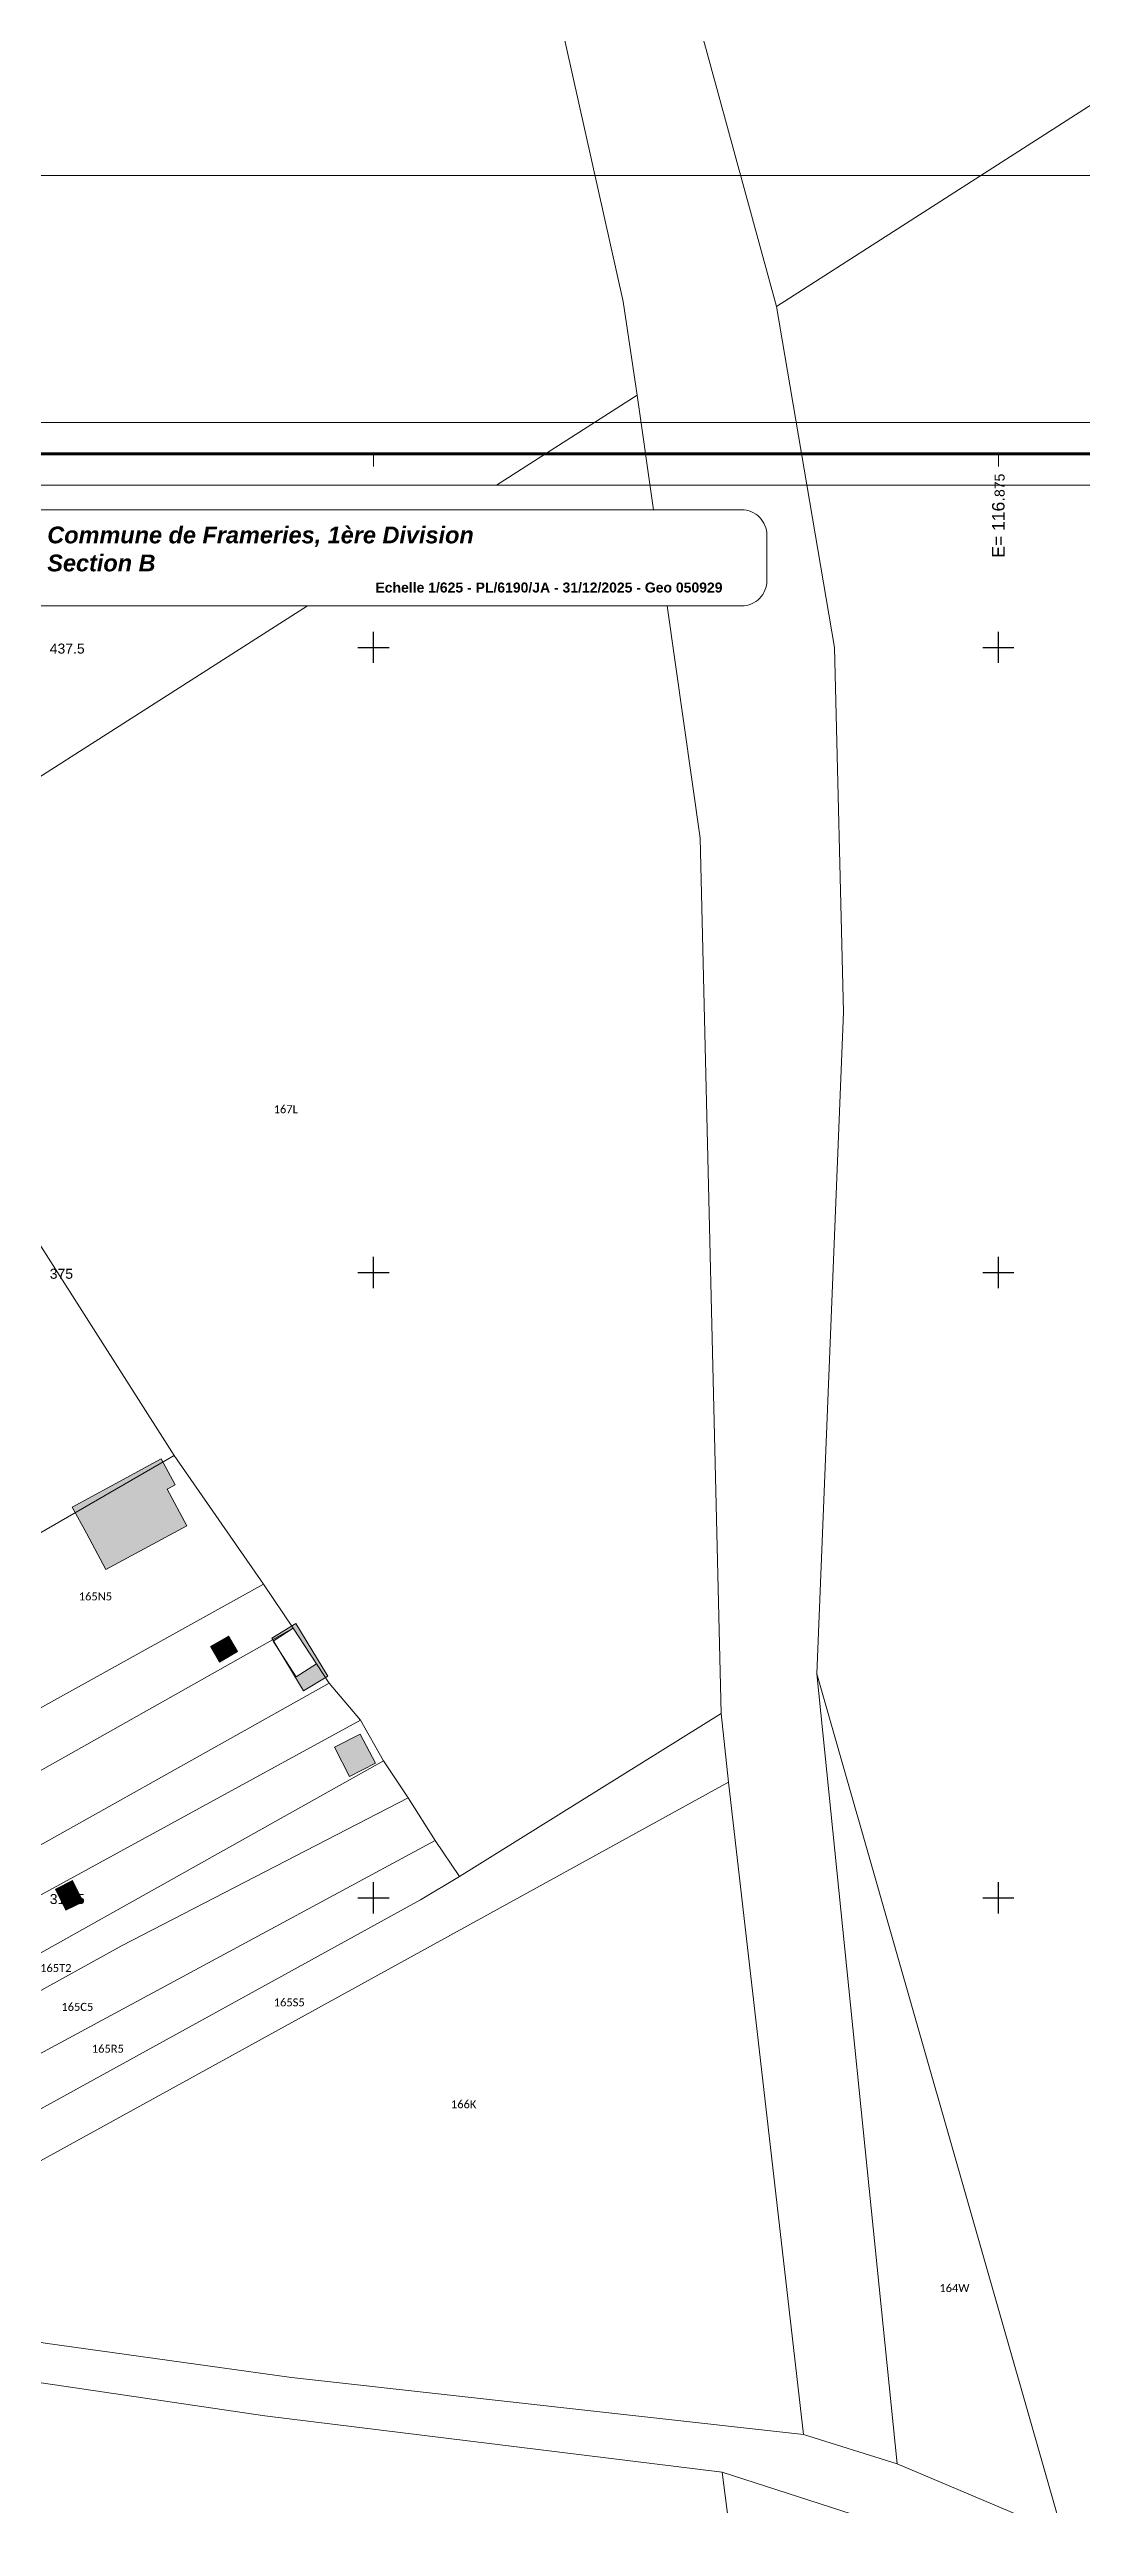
# Model space of a CAD drawing. Header units: metres. Extents: x 113120 to 240396, y 120329 to 242116.
# Drawn here: x 116780.1 to 116883.4, y 121251.8 to 121497.3 of the extents above; entities that cross this region are included whole.
import ezdxf

# ---------------------------------------------------------------- set-up
doc = ezdxf.new("R2010")
doc.units = ezdxf.units.M
doc.header["$LTSCALE"] = 3
doc.layers.get('0').update_dxf_attribs({"lineweight": 0})
for name, color, linetype, lineweight in [('Bpn_CaPa', 78, 'Continuous', 0), ('Bpn_ReBu', 4, 'Continuous', 0), ('Bpt_CaNu', 7, 'Continuous', 0), ('Carroyage(1)', 7, 'Continuous', 0), ('Hachure bâtiment', 11, 'Continuous', 0), ('Légende', 255, 'Continuous', 0)]:
    doc.layers.add(name, color=color, linetype=linetype, lineweight=lineweight)
doc.layers.add('Carroyage(1)_Croix', color=7, linetype='Continuous')
doc.layers.add('Carroyage(1)_Textes', color=7, linetype='Continuous')
doc.styles.add('Legend', font='')
doc.styles.get("Standard").update_dxf_attribs({"font": 'arial.ttf'})
doc.styles.add('TIMES', font='times.ttf', dxfattribs={"height": 0.4})
doc.styles.get('Legend').set_extended_font_data('Calibri')

# ---------------------------------------------------------------- blocks, each defined once
blk = doc.blocks.new('Titre plan')
at = {"layer": 'Légende', "color": 250}
blk.add_lwpolyline([(310.648, 90.174), (306.218, 90.174), (306.218, 90.174), (306.218, 90.174), (306.218, 90.174), (306.218, 90.174, -0.414214), (305.797, 90.595), (305.797, 91.355), (305.797, 91.355, -0.414214), (306.218, 91.775), (317.91, 91.775, -0.414214), (318.33, 91.355), (318.33, 90.595, -0.414214), (317.91, 90.174), (310.648, 90.174)], format="xyb", dxfattribs=at)
at = {"layer": 'Légende', "color": 7, "ltscale": 0.1, "insert": (306.336, 91.496), "char_height": 0.28, "width": 23.22095, "attachment_point": 1, "style": 'TIMES'}
blk.add_mtext('{\\fArial|b1|i1|c0|p34;Commune de Frameries, 1ère Division\\PSection B}', dxfattribs=at)

msp = doc.modelspace()

# ---------------------------------------------------------------- hatches: boundary and pattern name
at = {"layer": 'Hachure bâtiment'}
h = msp.add_hatch(color=256, dxfattribs=at)
h.dxf.hatch_style = 1
h.paths.add_polyline_path([(116791.88, 121353.34), (116793.84, 121349.7), (116785.75, 121345.32), (116783.79, 121348.95), (116782.38, 121351.56), (116786.31, 121353.69), (116790.47, 121355.95), (116791.26, 121356.37), (116792.67, 121353.77)])
h = msp.add_hatch(color=256, dxfattribs=at)
h.dxf.hatch_style = 1
h.paths.add_polyline_path([(116806.8, 121335.9), (116804.78, 121334.6), (116802.47, 121338.17), (116804.47, 121339.47)], flags=16)
h.paths.add_polyline_path([(116805.52, 121333.19), (116802.33, 121338.46), (116804.74, 121339.92), (116807.93, 121334.65)])
h = msp.add_hatch(color=256, dxfattribs=at)
h.dxf.hatch_style = 1
h.paths.add_polyline_path([(116798.9, 121337.12), (116797.1, 121336.07), (116796.22, 121337.62), (116798.02, 121338.65)])
h = msp.add_hatch(color=256, dxfattribs=at)
h.dxf.hatch_style = 1
h.paths.add_polyline_path([(116812.7, 121325.95), (116810.12, 121324.62), (116808.6, 121327.55), (116811.17, 121328.87)])
h = msp.add_hatch(color=256, dxfattribs=at)
h.dxf.hatch_style = 1
h.paths.add_polyline_path([(116783.47, 121312.1), (116781.73, 121311.25), (116780.7, 121313.37), (116782.4, 121314.22)])

# ---------------------------------------------------------------- linework, layer by layer
at = {"flags": 128}
for points in [[(116736.27, 120667.93), (117313.77, 120667.93), (117313.77, 121484.68), (116736.27, 121484.68)], [(116775.21, 120723.71), (117287.71, 120723.71), (117287.71, 121453.71), (116775.21, 121453.71)]]:
    msp.add_lwpolyline(points, close=True, dxfattribs=at)
at = {"layer": 'Bpn_CaPa'}
for points in [[(116852.8, 121471.58), (116829.63, 121556.21), (116848.89, 121567.46), (116897.39, 121500.12), (116852.8, 121471.58)], [(116745.39, 121364.96), (116775.49, 121383.49), (116792.57, 121356.72), (116763.53, 121339.94), (116761.32, 121342.99), (116759.08, 121346.08), (116756.8, 121349.23), (116754.47, 121352.44), (116752.12, 121355.68), (116749.85, 121358.81), (116747.56, 121361.97), (116745.39, 121364.96)], [(116772.4, 121327.72), (116769.79, 121331.32), (116767.78, 121334.08), (116765.64, 121337.04), (116763.53, 121339.94), (116792.57, 121356.72), (116801.5, 121343.84), (116772.4, 121327.72)], [(116804.47, 121339.47), (116749.03, 121308.22), (116744.27, 121305.54), (116741.76, 121304.12), (116732.42, 121298.85), (116729.42, 121302.63), (116741.42, 121309.64), (116745.72, 121312.15), (116772.4, 121327.72), (116801.5, 121343.84), (116804.47, 121339.47)], [(116804.47, 121339.47), (116808.07, 121333.97), (116758.56, 121306.22), (116751.1, 121302.04), (116745.54, 121298.92), (116736.42, 121293.81), (116732.42, 121298.85), (116741.76, 121304.12), (116744.27, 121305.54), (116749.03, 121308.22), (116804.47, 121339.47)], [(116811.2, 121330.27), (116773.23, 121309.53), (116761.31, 121302.61), (116748.36, 121295.1), (116739.49, 121289.95), (116736.42, 121293.81), (116745.54, 121298.92), (116751.1, 121302.04), (116758.56, 121306.22), (116808.07, 121333.97), (116811.2, 121330.27)], [(116881.36, 121248.95), (116864.88, 121255.91), (116856.85, 121334.89), (116880.81, 121251.1), (116881.36, 121248.95)], [(116742.34, 121286.37), (116739.49, 121289.95), (116748.36, 121295.1), (116761.31, 121302.61), (116773.23, 121309.53), (116811.2, 121330.27), (116813.51, 121326.18), (116757.44, 121294.82), (116753.82, 121292.79), (116751.31, 121291.39), (116742.34, 121286.37)], [(116821.11, 121314.64), (116847.26, 121330.91), (116848.02, 121324.05), (116754.03, 121272.37), (116750.75, 121275.78), (116765.63, 121283.95), (116817.2, 121312.3), (116821.11, 121314.64)], [(116815.97, 121322.51), (116787.38, 121307.73), (116764.43, 121295.08), (116760.92, 121293.15), (116753.26, 121288.93), (116744.25, 121283.96), (116742.34, 121286.37), (116751.31, 121291.39), (116753.82, 121292.79), (116757.44, 121294.82), (116813.51, 121326.18), (116815.97, 121322.51)], [(116855.5, 121258.86), (116804.3, 121264.56), (116779.66, 121267.99), (116754.03, 121272.37), (116848.02, 121324.05), (116855.5, 121258.86)], [(116815.97, 121322.51), (116818.69, 121318.23), (116764.69, 121289.13), (116761.87, 121287.61), (116758.5, 121285.79), (116747.5, 121279.87), (116744.25, 121283.96), (116753.26, 121288.93), (116760.92, 121293.15), (116764.43, 121295.08), (116787.38, 121307.73), (116815.97, 121322.51)], [(116821.11, 121314.64), (116817.2, 121312.3), (116765.63, 121283.95), (116750.75, 121275.78), (116747.5, 121279.87), (116758.5, 121285.79), (116761.87, 121287.61), (116764.69, 121289.13), (116818.69, 121318.23), (116821.11, 121314.64)], [(116753.72, 121256.46), (116763.22, 121266.37), (116801.64, 121260.73), (116847.38, 121255.08), (116849.36, 121239.53), (116854.18, 121214.63), (116865.92, 121172.99), (116869.99, 121161.46), (116874.42, 121152.1), (116868.45, 121150.74), (116832.57, 121192.03), (116786.53, 121229.02), (116763.2, 121246.96), (116753.72, 121256.46)]]:
    msp.add_lwpolyline(points, close=True, dxfattribs=at)
for points in [[(116829.63, 121556.21), (116852.8, 121471.58), (116858.62, 121437.48), (116859.51, 121401.03), (116856.85, 121334.89), (116864.88, 121255.91), (116855.5, 121258.86), (116848.02, 121324.05), (116847.26, 121330.91), (116845.19, 121418.43), (116841.89, 121441.65)], [(116805.9, 121441.65), (116757.76, 121410.93), (116737.24, 121397.29), (116734.8, 121401.21), (116732.81, 121404.31), (116731.14, 121406.91), (116728.73, 121410.67), (116725.38, 121415.88), (116723.64, 121418.6), (116721.84, 121421.4), (116718.4, 121426.76), (116715.23, 121431.69), (116712.38, 121436.14), (116709.64, 121440.41), (116706.48, 121445.34), (116703.82, 121449.47), (116701.24, 121453.5), (116698.12, 121458.35), (116696.04, 121461.59), (116694.16, 121464.53), (116769.09, 121515.72)], [(116827.97, 121514.6), (116837.49, 121472.06), (116838.89, 121462.7), (116824.8, 121453.71)], [(116840.52, 121451.26), (116838.89, 121462.7), (116837.49, 121472.06), (116827.97, 121514.6)], [(116824.8, 121453.71), (116838.89, 121462.7), (116840.52, 121451.26)], [(116841.89, 121441.65), (116845.19, 121418.43), (116847.26, 121330.91), (116821.11, 121314.64), (116818.69, 121318.23), (116815.97, 121322.51), (116813.51, 121326.18), (116811.2, 121330.27), (116808.07, 121333.97), (116804.47, 121339.47), (116801.5, 121343.84), (116792.57, 121356.72), (116775.49, 121383.49), (116773.02, 121387.25), (116770.05, 121391.98), (116763.41, 121402.68), (116760.65, 121406.71), (116757.76, 121410.93), (116805.9, 121441.65)], [(116849.36, 121239.53), (116847.38, 121255.08), (116860.38, 121250.89)]]:
    msp.add_lwpolyline(points, dxfattribs=at)
at = {"layer": 'Bpn_ReBu'}
for points in [[(116791.88, 121353.34), (116793.84, 121349.7), (116785.75, 121345.32), (116783.79, 121348.95), (116782.38, 121351.56), (116786.31, 121353.69), (116790.47, 121355.95), (116791.26, 121356.37), (116792.67, 121353.77), (116791.88, 121353.34)], [(116805.52, 121333.19), (116802.33, 121338.46), (116804.74, 121339.92), (116807.93, 121334.65), (116805.52, 121333.19)], [(116798.9, 121337.12), (116797.1, 121336.07), (116796.22, 121337.62), (116798.02, 121338.65), (116798.9, 121337.12)], [(116806.8, 121335.9), (116804.78, 121334.6), (116802.47, 121338.17), (116804.47, 121339.47), (116806.8, 121335.9)], [(116812.7, 121325.95), (116810.12, 121324.62), (116808.6, 121327.55), (116811.17, 121328.87), (116812.7, 121325.95)], [(116783.47, 121312.1), (116781.73, 121311.25), (116780.7, 121313.37), (116782.4, 121314.22), (116783.47, 121312.1)]]:
    msp.add_lwpolyline(points, close=True, dxfattribs=at)
at = {"layer": 'Carroyage(1)'}
for p, q in [((116812.5, 121456.84), (116812.5, 121455.59)), ((116875, 121456.84), (116875, 121455.59))]:
    msp.add_line(p, q, dxfattribs=at)
msp.add_lwpolyline([(116768.96, 120717.46), (117293.96, 120717.46), (117293.96, 121459.96), (116768.96, 121459.96)], close=True, dxfattribs=at)
at = {"layer": 'Carroyage(1)', "const_width": 0.312}
msp.add_lwpolyline([(116772.09, 120720.59), (117290.84, 120720.59), (117290.84, 121456.84), (116772.09, 121456.84)], close=True, dxfattribs=at)
at = {"layer": 'Carroyage(1)_Croix'}
for p, q in [((116812.5, 121435.94), (116812.5, 121439.06)), ((116875, 121435.94), (116875, 121439.06)), ((116810.94, 121437.5), (116814.06, 121437.5)), ((116873.44, 121437.5), (116876.56, 121437.5)), ((116810.94, 121375), (116814.06, 121375)), ((116812.5, 121373.44), (116812.5, 121376.56)), ((116873.44, 121375), (116876.56, 121375)), ((116875, 121373.44), (116875, 121376.56)), ((116812.5, 121310.94), (116812.5, 121314.06)), ((116875, 121310.94), (116875, 121314.06)), ((116810.94, 121312.5), (116814.06, 121312.5)), ((116873.44, 121312.5), (116876.56, 121312.5))]:
    msp.add_line(p, q, dxfattribs=at)

# ---------------------------------------------------------------- block references
at = {"layer": 'Légende', "xscale": 6.000000001200011, "yscale": 6.000000001200011, "zscale": 6.000000001200011}
msp.add_blockref('Titre plan', (114941.87, 120900.6), dxfattribs=at)

# ---------------------------------------------------------------- texts
at = {"layer": 'Bpt_CaNu', "char_height": 0.8, "attachment_point": 7, "style": 'Legend'}
for s, insert in [('167L', (116802.52, 121390.92)), ('165N5', (116783.03, 121342.22)), ('165T2', (116779.17, 121305.07)), ('165C5', (116781.29, 121301.19)), ('165S5', (116802.53, 121301.64)), ('165R5', (116784.34, 121297.01)), ('166K', (116820.25, 121291.46)), ('164W', (116869.1, 121273.08))]:
    msp.add_mtext(s, dxfattribs=dict(at, insert=insert))
at = {"layer": 'Carroyage(1)_Textes'}
for s, height, p in [('875', 1, (116875.62, 121452.53)), ('E= 116.', 1.25, (116875.62, 121446.47))]:
    msp.add_text(s, height=height, rotation=90, dxfattribs=at).set_placement(p)
for s, p in [('437.5', (116780.13, 121436.88)), ('375', (116780.13, 121374.38)), ('312.5', (116780.13, 121311.88))]:
    msp.add_text(s, height=1, dxfattribs=at).set_placement(p)
at = {"layer": 'Légende', "color": 7, "ltscale": 0.1, "insert": (116812.7, 121443.98), "char_height": 1, "width": 49.4398, "attachment_point": 1, "style": 'TIMES'}
msp.add_mtext('\\A1;{\\fArial|b1|i0|c0|p34;Echelle 1/625 - PL/6190/JA - 31/12/2025 - Geo 050929\\fArial|b1|i1|c0|p34;\\L }', dxfattribs=at)

doc.saveas('drawing.dxf')
